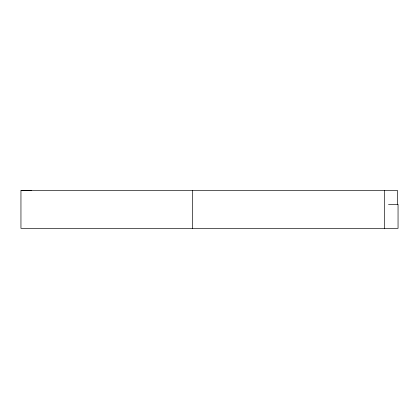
<?xml version="1.0" encoding="UTF-8"?>
<svg xmlns="http://www.w3.org/2000/svg" width="419" height="419" viewBox="0 0 419 419"><rect width="100%" height="100%" fill="white"/><g stroke="black" fill="none" stroke-linecap="round" stroke-linejoin="round"><path stroke-width="0.63" d="M388.518 204.357L398.05 204.357L398.05 228.355L20.95 228.355L20.95 190.645L397.668 190.645L397.668 204.357M20.95 190.645L31.341 190.645M384.343 190.645L384.343 228.355M192.363 190.645L192.363 228.355"/></g></svg>
